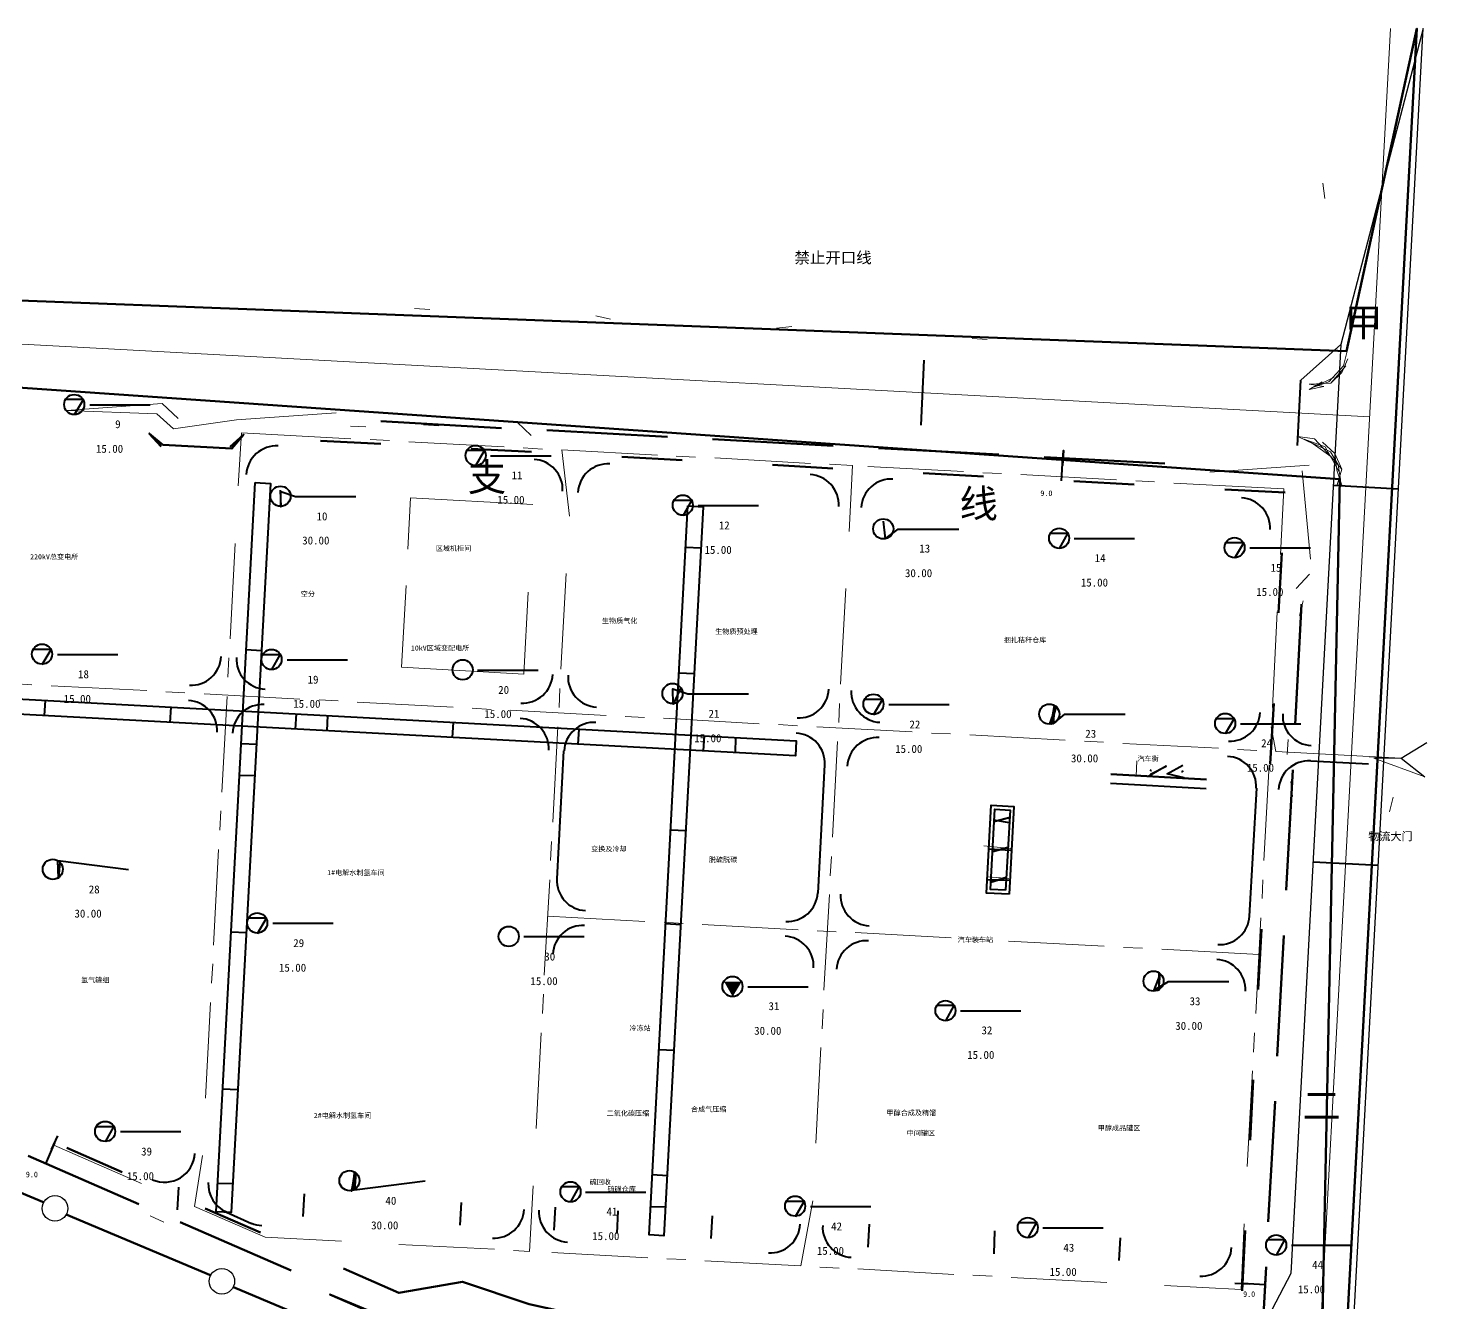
# Model space of a CAD drawing. Header units: metres. Extents: x 110 to 500, y 133 to 419.
# Drawn here: x 289.1 to 477.6, y 248.4 to 419.4 of the extents above; entities that cross this region are included whole.
import ezdxf

# ---------------------------------------------------------------- set-up
doc = ezdxf.new("R2010")
doc.units = ezdxf.units.M
for name, color, linetype in [('PDF_0', 7, 'Continuous'), ('PDF_0-新建建构筑物', 7, 'Continuous'), ('PDF_0-道路边线', 7, 'Continuous'), ('PDF_0高压线', 7, 'Continuous'), ('PDF_c- 现状道路', 7, 'Continuous'), ('PDF_d-道路中心线', 7, 'Continuous'), ('PDF_d-道路红线', 7, 'Continuous'), ('PDF_DM-尺寸标注', 7, 'Continuous'), ('PDF_HY_BZ_CC', 7, 'Continuous'), ('PDF_PP-COM', 7, 'Continuous'), ('PDF_ROAD-CENT', 7, 'Continuous'), ('PDF_ZT-二期EPC承包商范围线', 7, 'Continuous'), ('PDF_勘探点', 7, 'Continuous'), ('PDF_绿线', 7, 'Continuous')]:
    doc.layers.add(name, color=color, linetype=linetype)
doc.styles.add('CHINESE', font='宋体')

msp = doc.modelspace()

# ---------------------------------------------------------------- hatches: boundary and pattern name
at = {"layer": 'PDF_0-新建建构筑物'}
for points in [[(417.38, 311.42), (417.74, 317), (417.38, 311.42), (417.74, 317)], [(417.62, 316.94), (422, 316.7), (417.62, 316.94), (422, 316.7)], [(421.94, 316.76), (421.64, 311.18), (421.94, 316.76), (421.64, 311.18)], [(420.74, 313.64), (418.58, 313.7), (420.74, 313.64), (418.58, 313.7)], [(418.52, 312.8), (420.68, 312.68), (418.52, 312.8), (420.68, 312.68)], [(420.56, 309.56), (418.34, 309.68), (420.56, 309.56), (418.34, 309.68)], [(418.28, 308.72), (420.5, 308.6), (418.28, 308.72), (420.5, 308.6)], [(416.9, 301.52), (417.2, 307.16), (416.9, 301.52), (417.2, 307.16)], [(420.32, 305.54), (418.1, 305.66), (420.32, 305.54), (418.1, 305.66)], [(421.4, 306.92), (421.1, 301.28), (421.4, 306.92), (421.1, 301.28)], [(418.1, 304.7), (420.26, 304.58), (418.1, 304.7), (420.26, 304.58)], [(421.22, 301.34), (416.84, 301.58), (421.22, 301.34), (416.84, 301.58)]]:
    msp.add_hatch(color=7, dxfattribs=at).paths.add_polyline_path(points)
at = {"layer": 'PDF_HY_BZ_CC'}
for points in [[(323.06, 356.54), (322.7, 349.76), (323.06, 356.54), (322.7, 349.76)], [(334.7, 355.7), (322.88, 356.36), (334.7, 355.7), (322.88, 356.36)], [(334.16, 349.16), (334.52, 355.88), (334.16, 349.16), (334.52, 355.88)], [(366.98, 355.82), (366.5, 347.42), (366.98, 355.82), (366.5, 347.42)], [(376.04, 355.22), (366.8, 355.7), (376.04, 355.22), (366.8, 355.7)], [(379.4, 355.04), (377.72, 355.1), (379.4, 355.04), (377.72, 355.1)], [(382.76, 354.8), (381.08, 354.92), (382.76, 354.8), (381.08, 354.92)], [(393.74, 354.26), (384.44, 354.74), (393.74, 354.26), (384.44, 354.74)], [(393.08, 345.98), (393.56, 354.44), (393.08, 345.98), (393.56, 354.44)], [(322.64, 348.08), (322.52, 346.4), (322.64, 348.08), (322.52, 346.4)], [(333.98, 345.8), (334.1, 347.48), (333.98, 345.8), (334.1, 347.48)], [(366.44, 345.74), (366.32, 344.06), (366.44, 345.74), (366.32, 344.06)], [(322.46, 344.72), (322.34, 343.04), (322.46, 344.72), (322.34, 343.04)], [(333.8, 342.44), (333.92, 344.12), (333.8, 342.44), (333.92, 344.12)], [(392.9, 342.62), (393.02, 344.3), (392.9, 342.62), (393.02, 344.3)], [(322.28, 341.36), (321.92, 334.64), (322.28, 341.36), (321.92, 334.64)], [(366.2, 342.38), (366.14, 340.7), (366.2, 342.38), (366.14, 340.7)], [(333.38, 334.04), (333.74, 340.76), (333.38, 334.04), (333.74, 340.76)], [(392.72, 339.26), (392.84, 340.94), (392.72, 339.26), (392.84, 340.94)], [(366.02, 339.02), (365.6, 330.62), (366.02, 339.02), (365.6, 330.62)], [(392.18, 329.18), (392.66, 337.58), (392.18, 329.18), (392.66, 337.58)], [(321.74, 334.82), (333.56, 334.16), (321.74, 334.82), (333.56, 334.16)], [(365.48, 328.94), (365.42, 327.2), (365.48, 328.94), (365.42, 327.2)], [(392, 325.82), (392.12, 327.5), (392, 325.82), (392.12, 327.5)], [(293.66, 324.32), (293, 312.32), (293.66, 324.32), (293, 312.32)], [(365.3, 325.52), (365.24, 323.84), (365.3, 325.52), (365.24, 323.84)], [(298.04, 323.96), (293.48, 324.2), (298.04, 323.96), (293.48, 324.2)], [(301.4, 323.78), (299.72, 323.84), (301.4, 323.78), (299.72, 323.84)], [(304.76, 323.54), (303.08, 323.66), (304.76, 323.54), (303.08, 323.66)], [(311, 323.24), (306.44, 323.48), (311, 323.24), (306.44, 323.48)], [(310.46, 316.52), (310.82, 323.42), (310.46, 316.52), (310.82, 323.42)], [(321.26, 322.82), (320.84, 315.26), (321.26, 322.82), (320.84, 315.26)], [(333.74, 322.04), (321.08, 322.7), (333.74, 322.04), (321.08, 322.7)], [(391.82, 322.4), (391.94, 324.14), (391.82, 322.4), (391.94, 324.14)], [(337.1, 321.8), (335.42, 321.92), (337.1, 321.8), (335.42, 321.92)], [(340.46, 321.62), (338.78, 321.74), (340.46, 321.62), (338.78, 321.74)], [(354.8, 320.9), (342.14, 321.56), (354.8, 320.9), (342.14, 321.56)], [(354.2, 313.46), (354.62, 321.08), (354.2, 313.46), (354.62, 321.08)], [(365.12, 322.16), (364.7, 313.76), (365.12, 322.16), (364.7, 313.76)], [(391.28, 312.32), (391.76, 320.72), (391.28, 312.32), (391.76, 320.72)], [(310.28, 313.16), (310.4, 314.84), (310.28, 313.16), (310.4, 314.84)], [(320.78, 313.58), (320.66, 311.9), (320.78, 313.58), (320.66, 311.9)], [(310.1, 309.8), (310.22, 311.48), (310.1, 309.8), (310.22, 311.48)], [(354.02, 310.1), (354.14, 311.78), (354.02, 310.1), (354.14, 311.78)], [(364.58, 312.08), (364.52, 310.4), (364.58, 312.08), (364.52, 310.4)], [(292.94, 310.64), (292.82, 308.96), (292.94, 310.64), (292.82, 308.96)], [(320.6, 310.22), (320.48, 308.54), (320.6, 310.22), (320.48, 308.54)], [(391.1, 308.96), (391.22, 310.64), (391.1, 308.96), (391.22, 310.64)], [(292.76, 307.28), (292.64, 305.6), (292.76, 307.28), (292.64, 305.6)], [(309.56, 299.72), (310.04, 308.12), (309.56, 299.72), (310.04, 308.12)], [(353.84, 306.74), (353.96, 308.42), (353.84, 306.74), (353.96, 308.42)], [(364.4, 308.72), (364.34, 307.04), (364.4, 308.72), (364.34, 307.04)], [(390.92, 305.6), (391.04, 307.28), (390.92, 305.6), (391.04, 307.28)], [(320.42, 306.86), (320, 299.3), (320.42, 306.86), (320, 299.3)], [(292.58, 303.92), (292.1, 295.46), (292.58, 303.92), (292.1, 295.46)], [(353.36, 297.5), (353.78, 305.06), (353.36, 297.5), (353.78, 305.06)], [(364.22, 305.36), (363.8, 296.9), (364.22, 305.36), (363.8, 296.9)], [(390.38, 295.52), (390.86, 303.92), (390.38, 295.52), (390.86, 303.92)], [(309.38, 296.36), (309.44, 298.04), (309.38, 296.36), (309.44, 298.04)], [(319.82, 299.48), (324.08, 299.24), (319.82, 299.48), (324.08, 299.24)], [(325.76, 299.12), (327.44, 299.06), (325.76, 299.12), (327.44, 299.06)], [(329.12, 298.94), (330.8, 298.88), (329.12, 298.94), (330.8, 298.88)], [(332.48, 298.76), (340.88, 298.34), (332.48, 298.76), (340.88, 298.34)], [(342.56, 298.22), (344.24, 298.16), (342.56, 298.22), (344.24, 298.16)], [(345.92, 298.04), (347.6, 297.98), (345.92, 298.04), (347.6, 297.98)], [(349.34, 297.86), (353.54, 297.62), (349.34, 297.86), (353.54, 297.62)], [(309.2, 293), (309.26, 294.68), (309.2, 293), (309.26, 294.68)], [(363.68, 295.22), (363.62, 293.54), (363.68, 295.22), (363.62, 293.54)], [(292.04, 293.78), (291.92, 292.1), (292.04, 293.78), (291.92, 292.1)], [(390.2, 292.1), (390.32, 293.78), (390.2, 292.1), (390.32, 293.78)], [(291.86, 290.42), (291.74, 288.74), (291.86, 290.42), (291.74, 288.74)], [(308.66, 282.86), (309.08, 291.26), (308.66, 282.86), (309.08, 291.26)], [(363.5, 291.86), (363.44, 290.18), (363.5, 291.86), (363.44, 290.18)], [(390.02, 288.74), (390.14, 290.42), (390.02, 288.74), (390.14, 290.42)], [(430.1, 280.04), (430.7, 291.98), (430.1, 280.04), (430.7, 291.98)], [(430.88, 292.1), (435.8, 291.86), (430.88, 292.1), (435.8, 291.86)], [(437.48, 291.8), (439.16, 291.68), (437.48, 291.8), (439.16, 291.68)], [(440.84, 291.62), (442.52, 291.5), (440.84, 291.62), (442.52, 291.5)], [(444.2, 291.44), (449.06, 291.14), (444.2, 291.44), (449.06, 291.14)], [(449.24, 290.96), (448.58, 279.02), (449.24, 290.96), (448.58, 279.02)], [(319.46, 289.16), (319.04, 281.6), (319.46, 289.16), (319.04, 281.6)], [(331.94, 288.32), (319.28, 289.04), (331.94, 288.32), (319.28, 289.04)], [(363.32, 288.5), (362.9, 280.1), (363.32, 288.5), (362.9, 280.1)], [(291.68, 287.06), (291.02, 275.06), (291.68, 287.06), (291.02, 275.06)], [(335.3, 288.14), (333.62, 288.26), (335.3, 288.14), (333.62, 288.26)], [(338.66, 287.96), (336.98, 288.08), (338.66, 287.96), (336.98, 288.08)], [(352.94, 287.18), (340.34, 287.9), (352.94, 287.18), (340.34, 287.9)], [(352.4, 279.8), (352.82, 287.36), (352.4, 279.8), (352.82, 287.36)], [(389.48, 278.66), (389.96, 287.06), (389.48, 278.66), (389.96, 287.06)], [(308.48, 279.5), (308.54, 281.18), (308.48, 279.5), (308.54, 281.18)], [(318.98, 279.92), (318.86, 278.24), (318.98, 279.92), (318.86, 278.24)], [(308.3, 276.14), (308.36, 277.82), (308.3, 276.14), (308.36, 277.82)], [(352.22, 276.44), (352.28, 278.12), (352.22, 276.44), (352.28, 278.12)], [(362.78, 278.42), (362.72, 276.74), (362.78, 278.42), (362.72, 276.74)], [(429.92, 276.62), (429.98, 278.36), (429.92, 276.62), (429.98, 278.36)], [(448.52, 277.34), (448.4, 275.66), (448.52, 277.34), (448.4, 275.66)], [(290.9, 275.24), (295.64, 273.14), (290.9, 275.24), (295.64, 273.14)], [(318.8, 276.56), (318.68, 274.88), (318.8, 276.56), (318.68, 274.88)], [(389.3, 275.3), (389.36, 276.98), (389.3, 275.3), (389.36, 276.98)], [(307.82, 267.56), (308.18, 274.46), (307.82, 267.56), (308.18, 274.46)], [(352.04, 273.08), (352.1, 274.76), (352.04, 273.08), (352.1, 274.76)], [(362.6, 275.06), (362.54, 273.38), (362.6, 275.06), (362.54, 273.38)], [(389.12, 271.94), (389.18, 273.62), (389.12, 271.94), (389.18, 273.62)], [(429.74, 273.26), (429.8, 274.94), (429.74, 273.26), (429.8, 274.94)], [(448.34, 273.98), (448.22, 272.3), (448.34, 273.98), (448.22, 272.3)], [(318.62, 273.2), (318.2, 265.58), (318.62, 273.2), (318.2, 265.58)], [(362.42, 271.64), (361.94, 263.24), (362.42, 271.64), (361.94, 263.24)], [(428.96, 259.64), (429.62, 271.58), (428.96, 259.64), (429.62, 271.58)], [(303.32, 269.78), (308.06, 267.74), (303.32, 269.78), (308.06, 267.74)], [(351.56, 263.84), (351.92, 271.4), (351.56, 263.84), (351.92, 271.4)], [(388.58, 261.8), (389, 270.26), (388.58, 261.8), (389, 270.26)], [(448.16, 270.62), (447.5, 258.62), (448.16, 270.62), (447.5, 258.62)], [(318.02, 265.76), (322.22, 265.58), (318.02, 265.76), (322.22, 265.58)], [(323.9, 265.46), (325.58, 265.4), (323.9, 265.46), (325.58, 265.4)], [(327.32, 265.28), (329, 265.22), (327.32, 265.28), (329, 265.22)], [(330.68, 265.1), (339.08, 264.68), (330.68, 265.1), (339.08, 264.68)], [(340.76, 264.56), (342.44, 264.44), (340.76, 264.56), (342.44, 264.44)], [(344.12, 264.38), (345.8, 264.26), (344.12, 264.38), (345.8, 264.26)], [(347.48, 264.2), (351.68, 263.96), (347.48, 264.2), (351.68, 263.96)], [(361.82, 263.42), (371.06, 262.94), (361.82, 263.42), (371.06, 262.94)], [(372.74, 262.82), (374.42, 262.76), (372.74, 262.82), (374.42, 262.76)], [(376.1, 262.64), (377.78, 262.58), (376.1, 262.64), (377.78, 262.58)], [(379.46, 262.46), (388.76, 261.98), (379.46, 262.46), (388.76, 261.98)], [(434, 259.22), (429.14, 259.46), (434, 259.22), (429.14, 259.46)], [(437.42, 259.04), (435.68, 259.1), (437.42, 259.04), (435.68, 259.1)], [(440.78, 258.86), (439.1, 258.92), (440.78, 258.86), (439.1, 258.92)], [(447.32, 258.5), (442.46, 258.74), (447.32, 258.5), (442.46, 258.74)]]:
    msp.add_hatch(color=7, dxfattribs=at).paths.add_polyline_path(points)
at = {"layer": 'PDF_ZT-二期EPC承包商范围线'}
for points in [[(366.14, 347.54), (366.62, 355.88), (366.14, 347.54), (366.62, 355.88)], [(366.8, 356), (376.88, 355.46), (366.8, 356), (376.88, 355.46)], [(377.06, 355.28), (376.58, 346.94), (377.06, 355.28), (376.58, 346.94)], [(382.1, 355.04), (381.68, 346.7), (382.1, 355.04), (381.68, 346.7)], [(393.74, 354.26), (381.92, 354.86), (393.74, 354.26), (381.92, 354.86)], [(393.08, 346.04), (393.56, 354.44), (393.08, 346.04), (393.56, 354.44)], [(365.96, 344.12), (366.08, 345.8), (365.96, 344.12), (366.08, 345.8)], [(376.52, 345.26), (376.4, 343.52), (376.52, 345.26), (376.4, 343.52)], [(381.56, 344.96), (381.5, 343.28), (381.56, 344.96), (381.5, 343.28)], [(392.9, 342.62), (393.02, 344.36), (392.9, 342.62), (393.02, 344.36)], [(365.78, 340.7), (365.9, 342.38), (365.78, 340.7), (365.9, 342.38)], [(376.34, 341.84), (376.22, 340.1), (376.34, 341.84), (376.22, 340.1)], [(381.38, 341.54), (381.32, 339.86), (381.38, 341.54), (381.32, 339.86)], [(392.72, 339.2), (392.84, 340.94), (392.72, 339.2), (392.84, 340.94)], [(365.24, 330.62), (365.72, 338.96), (365.24, 330.62), (365.72, 338.96)], [(376.16, 338.42), (375.68, 330.08), (376.16, 338.42), (375.68, 330.08)], [(381.2, 338.12), (380.72, 329.78), (381.2, 338.12), (380.72, 329.78)], [(392.18, 329.18), (392.66, 337.52), (392.18, 329.18), (392.66, 337.52)], [(375.5, 329.9), (365.42, 330.44), (375.5, 329.9), (365.42, 330.44)], [(380.6, 329.96), (392.36, 329.3), (380.6, 329.96), (392.36, 329.3)], [(365.12, 322.16), (364.82, 316.34), (365.12, 322.16), (364.82, 316.34)], [(375.08, 321.5), (364.94, 322.04), (375.08, 321.5), (364.94, 322.04)], [(374.6, 315.8), (374.9, 321.68), (374.6, 315.8), (374.9, 321.68)], [(378.62, 321.44), (378.26, 314.78), (378.62, 321.44), (378.26, 314.78)], [(391.88, 320.54), (378.44, 321.32), (391.88, 320.54), (378.44, 321.32)], [(391.4, 314.06), (391.76, 320.72), (391.4, 314.06), (391.76, 320.72)], [(364.76, 314.66), (364.64, 312.92), (364.76, 314.66), (364.64, 312.92)], [(374.42, 312.38), (374.48, 314.12), (374.42, 312.38), (374.48, 314.12)], [(378.14, 313.1), (378.08, 311.36), (378.14, 313.1), (378.08, 311.36)], [(364.58, 311.24), (364.46, 309.5), (364.58, 311.24), (364.46, 309.5)], [(391.22, 310.64), (391.28, 312.38), (391.22, 310.64), (391.28, 312.38)], [(374.24, 308.96), (374.3, 310.7), (374.24, 308.96), (374.3, 310.7)], [(377.96, 309.68), (377.9, 307.94), (377.96, 309.68), (377.9, 307.94)], [(364.34, 307.82), (364.04, 302), (364.34, 307.82), (364.04, 302)], [(373.82, 301.46), (374.12, 307.28), (373.82, 301.46), (374.12, 307.28)], [(391.04, 307.22), (391.1, 308.96), (391.04, 307.22), (391.1, 308.96)], [(377.78, 306.26), (377.42, 299.54), (377.78, 306.26), (377.42, 299.54)], [(390.56, 298.88), (390.92, 305.54), (390.56, 298.88), (390.92, 305.54)], [(363.92, 302.18), (374, 301.58), (363.92, 302.18), (374, 301.58)], [(377.3, 299.72), (390.74, 299), (377.3, 299.72), (390.74, 299)], [(368.06, 288.26), (368.24, 291.62), (368.06, 288.26), (368.24, 291.62)], [(368.42, 291.8), (373.46, 291.5), (368.42, 291.8), (373.46, 291.5)], [(373.64, 291.32), (373.46, 287.96), (373.64, 291.32), (373.46, 287.96)], [(376.1, 281.12), (376.64, 291.14), (376.1, 281.12), (376.64, 291.14)], [(376.82, 291.32), (390.32, 290.6), (376.82, 291.32), (390.32, 290.6)], [(390.44, 290.42), (389.9, 280.4), (390.44, 290.42), (389.9, 280.4)], [(373.28, 287.78), (368.18, 288.08), (373.28, 287.78), (368.18, 288.08)], [(402.14, 288.08), (401.66, 278.9), (402.14, 288.08), (401.66, 278.9)], [(407.78, 287.66), (401.96, 287.96), (407.78, 287.66), (401.96, 287.96)], [(411.2, 287.42), (409.52, 287.54), (411.2, 287.42), (409.52, 287.54)], [(414.62, 287.24), (412.94, 287.36), (414.62, 287.24), (412.94, 287.36)], [(422.18, 286.88), (416.36, 287.18), (422.18, 286.88), (416.36, 287.18)], [(421.52, 277.82), (422, 287.06), (421.52, 277.82), (422, 287.06)], [(362.42, 278.42), (362.84, 285.14), (362.42, 278.42), (362.84, 285.14)], [(362.96, 285.32), (373.1, 284.78), (362.96, 285.32), (373.1, 284.78)], [(373.28, 284.6), (372.86, 277.88), (373.28, 284.6), (372.86, 277.88)], [(375.92, 277.7), (376.04, 279.44), (375.92, 277.7), (376.04, 279.44)], [(372.74, 277.7), (362.6, 278.24), (372.74, 277.7), (362.6, 278.24)], [(389.84, 278.66), (389.72, 276.98), (389.84, 278.66), (389.72, 276.98)], [(401.54, 277.22), (401.48, 275.48), (401.54, 277.22), (401.48, 275.48)], [(362.42, 275.24), (372.56, 274.64), (362.42, 275.24), (372.56, 274.64)], [(375.74, 274.28), (375.8, 276.02), (375.74, 274.28), (375.8, 276.02)], [(389.66, 275.24), (389.54, 273.56), (389.66, 275.24), (389.54, 273.56)], [(421.34, 274.4), (421.4, 276.14), (421.34, 274.4), (421.4, 276.14)], [(361.64, 263.24), (362.24, 275.06), (361.64, 263.24), (362.24, 275.06)], [(372.68, 274.52), (372.08, 262.7), (372.68, 274.52), (372.08, 262.7)], [(401.36, 273.8), (401.3, 272.06), (401.36, 273.8), (401.3, 272.06)], [(375.08, 262.52), (375.62, 272.6), (375.08, 262.52), (375.62, 272.6)], [(389.48, 271.82), (388.88, 261.8), (389.48, 271.82), (388.88, 261.8)], [(421.16, 270.98), (421.22, 272.72), (421.16, 270.98), (421.22, 272.72)], [(401.18, 270.38), (400.7, 261.14), (401.18, 270.38), (400.7, 261.14)], [(420.56, 260.12), (421.04, 269.3), (420.56, 260.12), (421.04, 269.3)], [(371.9, 262.52), (361.82, 263.06), (371.9, 262.52), (361.82, 263.06)], [(388.76, 261.62), (375.26, 262.34), (388.76, 261.62), (375.26, 262.34)], [(400.52, 261.32), (406.34, 261.02), (400.52, 261.32), (406.34, 261.02)], [(408.08, 260.96), (409.76, 260.84), (408.08, 260.96), (409.76, 260.84)], [(411.5, 260.78), (413.18, 260.66), (411.5, 260.78), (413.18, 260.66)], [(414.92, 260.54), (420.74, 260.24), (414.92, 260.54), (420.74, 260.24)]]:
    msp.add_hatch(color=7, dxfattribs=at).paths.add_polyline_path(points)
at = {"layer": 'PDF_勘探点'}
msp.add_hatch(color=7, dxfattribs=at).paths.add_polyline_path([(382.4, 291.44), (384.74, 291.44), (383.54, 289.46)])
at = {"layer": 'PDF_绿线'}
for points in [[(462.8, 400.58), (463.82, 419.36), (462.8, 400.58), (463.82, 419.36)], [(476.78, 405.5), (477.56, 419.36), (476.78, 405.5), (477.56, 419.36)], [(476, 391.52), (476.78, 405.5), (476, 391.52), (476.78, 405.5)], [(461.36, 373.76), (462.38, 392.48), (461.36, 373.76), (462.38, 392.48)], [(474.74, 369.5), (475.52, 383.48), (474.74, 369.5), (475.52, 383.48)], [(347, 381.74), (363.14, 380.9), (347, 381.74), (363.14, 380.9)], [(371.24, 380.42), (387.38, 379.58), (371.24, 380.42), (387.38, 379.58)], [(395.48, 379.16), (411.62, 378.26), (395.48, 379.16), (411.62, 378.26)], [(419.72, 377.84), (435.92, 376.94), (419.72, 377.84), (435.92, 376.94)], [(443.96, 376.52), (461.66, 375.56), (443.96, 376.52), (461.66, 375.56)], [(473.84, 353.42), (474.74, 369.5), (473.84, 353.42), (474.74, 369.5)], [(346.16, 366.26), (362.36, 365.36), (346.16, 366.26), (362.36, 365.36)], [(370.4, 364.94), (386.6, 364.1), (370.4, 364.94), (386.6, 364.1)], [(394.64, 363.62), (410.84, 362.78), (394.64, 363.62), (410.84, 362.78)], [(418.88, 362.36), (435.08, 361.46), (418.88, 362.36), (435.08, 361.46)], [(443.18, 361.04), (460.82, 360.08), (443.18, 361.04), (460.82, 360.08)], [(459.92, 346.64), (460.7, 361.64), (459.92, 346.64), (460.7, 361.64)], [(472.46, 329.3), (473.36, 345.32), (472.46, 329.3), (473.36, 345.32)], [(458.6, 322.4), (459.44, 338.54), (458.6, 322.4), (459.44, 338.54)], [(471.86, 318.26), (472.46, 329.3), (471.86, 318.26), (472.46, 329.3)], [(457.28, 298.16), (458.18, 314.3), (457.28, 298.16), (458.18, 314.3)], [(455.96, 273.86), (456.86, 290.06), (455.96, 273.86), (456.86, 290.06)], [(275.06, 274.4), (292.34, 266.84), (275.06, 274.4), (292.34, 266.84)], [(299.78, 263.6), (314.6, 257.12), (299.78, 263.6), (314.6, 257.12)], [(292.16, 255.92), (306.98, 249.44), (292.16, 255.92), (306.98, 249.44)], [(321.98, 253.94), (339.26, 246.38), (321.98, 253.94), (339.26, 246.38)]]:
    msp.add_hatch(color=7, dxfattribs=at).paths.add_polyline_path(points)

# ---------------------------------------------------------------- linework, layer by layer
at = {"layer": 'PDF_0', "color": 7, "lineweight": 40}
for points in [[(408.8, 366.08), (409.22, 374.84)], [(459.26, 363.38), (459.74, 372.14)], [(464.06, 358.04), (472.82, 357.56)], [(434.18, 318.08), (447.02, 317.36)], [(461.36, 307.52), (470.12, 307.1)], [(292.22, 268.94), (293.06, 270.8)], [(290.48, 267.5), (292.34, 266.66)], [(450.86, 251), (452.9, 250.94)]]:
    msp.add_lwpolyline(points, dxfattribs=at)
at = {"layer": 'PDF_0', "color": 2, "lineweight": 0}
for points in [[(460.82, 370.88), (462.56, 371.9), (460.82, 370.88), (462.8, 371.3), (460.82, 371.6), (463.76, 371.72), (465.74, 374.06), (463.76, 371.72), (465.2, 373.16), (466.04, 375.02)], [(465.2, 360.2), (463.76, 361.88), (461.36, 363.62), (459.32, 364.58), (461.54, 364.28), (459.32, 364.58), (461.54, 364.28), (463.76, 361.88), (465.2, 360.2), (464.6, 358.1), (465.2, 360.2), (464.3, 362.3), (462.62, 363.8), (464.3, 362.3), (464.54, 360.08), (465.26, 357.92)]]:
    msp.add_lwpolyline(points, dxfattribs=at)
at = {"layer": 'PDF_0', "color": 1, "lineweight": 0}
for points in [[(317, 366.8), (330.38, 367.76), (317, 366.8), (308.54, 365.6), (306.32, 367.64), (294.2, 368.06), (307.04, 369.02), (309.2, 366.98)], [(332.3, 365.96), (334.34, 365.9)], [(354.62, 366.5), (356.54, 364.7)], [(460.88, 346.1), (459.08, 344.18)], [(458, 323.96), (457.88, 321.92)], [(307.28, 259.22), (305.42, 260.06)]]:
    msp.add_lwpolyline(points, dxfattribs=at)
at = {"layer": 'PDF_0', "color": 1, "lineweight": 211}
for points in [[(336.38, 366.62), (352.55, 365.72)], [(358.61, 365.42), (374.78, 364.52)], [(380.84, 364.22), (397.01, 363.35)], [(403.07, 363.02), (419.24, 362.18)], [(425.3, 361.82), (441.47, 360.98)], [(458.96, 325.94), (459.83, 342.11)], [(457.76, 303.71), (458.66, 319.88)], [(456.56, 281.48), (457.46, 297.65)], [(455.36, 259.25), (456.26, 275.42)], [(289.07, 268.1), (303.92, 261.62)], [(309.47, 259.19), (324.32, 252.71)], [(454.16, 237.02), (455.06, 253.19)], [(355.04, 244.46), (347.24, 247.28), (338.06, 245.78), (329.54, 249.5), (338.54, 245.72), (346.82, 247.28), (355.34, 245.27), (375.74, 239.21), (393.53, 233.39), (396.26, 232.64), (407.96, 221.84), (414.62, 214.1), (430.19, 206.51)]]:
    msp.add_lwpolyline(points, dxfattribs=at)
at = {"layer": 'PDF_0', "color": 2, "lineweight": 120}
for points in [[(306.92, 363.26), (305.3, 365), (307.13, 363.47), (316.4, 362.96), (317.96, 364.82), (316.16, 363.2)], [(328.28, 364.01), (336.35, 363.59)], [(348.47, 362.93), (356.57, 362.51)], [(368.69, 361.85), (376.76, 361.4)], [(388.88, 360.77), (396.98, 360.29)], [(409.1, 359.66), (417.17, 359.21)], [(429.29, 358.58), (437.39, 358.13)], [(449.51, 357.47), (457.61, 357.05)], [(456.71, 340.91), (457.16, 348.98)], [(455.63, 320.69), (456.08, 328.79)], [(454.01, 290.39), (454.43, 298.49)], [(452.93, 270.2), (453.35, 278.27)], [(294.26, 269.15), (301.67, 265.91)], [(312.8, 261.05), (320.21, 257.81)], [(451.85, 249.98), (452.27, 258.08)], [(331.34, 252.98), (338.78, 249.71), (347.33, 251.21), (356.24, 248.18), (360.74, 247.22)]]:
    msp.add_lwpolyline(points, dxfattribs=at)
at = {"layer": 'PDF_0', "color": 7, "lineweight": 40}
for points in [[(427.76, 360.68), (427.88, 362.72)], [(454.88, 249.8), (455, 251.84)]]:
    msp.add_lwpolyline(points, close=True, dxfattribs=at)
at = {"layer": 'PDF_0', "color": 1, "lineweight": 0}
for points in [[(447.5, 359.78), (460.82, 360.74)], [(459.92, 359.96), (461, 348.14)]]:
    msp.add_lwpolyline(points, close=True, dxfattribs=at)
at = {"layer": 'PDF_0', "color": 2, "lineweight": 40}
for points in [[(319.52, 358.4), (321.56, 358.28), (316.28, 260.48), (314.3, 260.6)], [(377.54, 355.28), (379.58, 355.16), (374.3, 257.36), (372.32, 257.48)], [(266.72, 328.46), (266.78, 330.5), (392.06, 323.78), (391.94, 321.74)]]:
    msp.add_lwpolyline(points, close=True, dxfattribs=at)
at = {"layer": 'PDF_0', "color": 4, "lineweight": 0}
for points in [[(339.98, 349.46), (340.34, 356.36), (356.72, 355.46)], [(339.74, 344.6), (339.14, 333.62), (355.52, 332.72), (356.12, 343.7)]]:
    msp.add_lwpolyline(points, dxfattribs=at)
at = {"layer": 'PDF_0', "color": 2, "lineweight": 40}
for points in [[(377.24, 349.76), (379.28, 349.64)], [(318.32, 336.02), (320.36, 335.9)], [(376.34, 332.9), (378.38, 332.78)], [(291.26, 327.14), (291.38, 329.18)], [(308.12, 326.24), (308.24, 328.28)], [(324.92, 325.34), (325.04, 327.38)], [(329.18, 325.1), (329.24, 327.14)], [(345.98, 324.2), (346.1, 326.24)], [(362.84, 323.3), (362.96, 325.34)], [(379.64, 322.4), (379.76, 324.44)], [(317.66, 323.42), (319.7, 323.3)], [(383.9, 322.16), (383.96, 324.2)], [(317.42, 319.16), (319.46, 319.1)], [(375.2, 311.84), (377.24, 311.72)], [(316.28, 298.16), (318.32, 298.04)], [(374.54, 299.24), (376.58, 299.12)], [(373.64, 282.38), (375.68, 282.26)], [(315.14, 277.1), (317.18, 276.98)], [(309.08, 260.84), (309.26, 263.9)], [(314.48, 264.44), (316.52, 264.38)], [(372.74, 265.58), (374.78, 265.46)], [(325.94, 259.94), (326.12, 263)], [(347, 258.8), (347.18, 261.86)], [(359.6, 258.14), (359.78, 261.2)], [(368.06, 257.66), (368.18, 260.72)], [(372.5, 261.32), (374.54, 261.26)], [(380.66, 257), (380.84, 260.06)], [(401.72, 255.86), (401.9, 258.92)], [(418.58, 254.96), (418.7, 258.02)], [(435.38, 254.06), (435.56, 257.12)]]:
    msp.add_lwpolyline(points, dxfattribs=at)
at = {"layer": 'PDF_0', "color": 4, "lineweight": 40}
msp.add_lwpolyline([(439.58, 319.28), (441.68, 320.36), (439.34, 319.04), (444.08, 318.8), (441.8, 319.34), (443.9, 320.48)], dxfattribs=at)
at = {"layer": 'PDF_0', "color": 7, "lineweight": 40}
for centre, start, end in [((439.73, 320.09), -138.0855, -93.0817), ((443.75, 319.97), -93.0746, -48.0807)]:
    msp.add_arc(centre, 0.33, start, end, dxfattribs=at)
at = {"layer": 'PDF_0-新建建构筑物', "color": 4, "lineweight": 40}
for points in [[(420.62, 303.2), (417.56, 303.32), (418.22, 315.14), (421.22, 314.96)], [(420.68, 313.46), (418.58, 312.92)], [(420.44, 309.44), (418.4, 308.9)], [(420.2, 305.42), (418.16, 304.82)]]:
    msp.add_lwpolyline(points, close=True, dxfattribs=at)
at = {"layer": 'PDF_0-新建建构筑物', "color": 2, "lineweight": 40}
msp.add_lwpolyline([(420.14, 303.74), (418.1, 303.8), (418.7, 314.6), (420.74, 314.48)], close=True, dxfattribs=at)
at = {"layer": 'PDF_0-新建建构筑物', "color": 4, "lineweight": 40}
msp.add_lwpolyline([(418.52, 313.16), (420.62, 312.8)], dxfattribs=at)
at = {"layer": 'PDF_0-新建建构筑物', "color": 4, "lineweight": 0}
for points in [[(420.8, 309.32), (417.2, 309.68)], [(420.56, 305.3), (417.8, 305.54)]]:
    msp.add_lwpolyline(points, dxfattribs=at)
at = {"layer": 'PDF_0-新建建构筑物', "color": 2, "lineweight": 40}
for points in [[(417.92, 309.26), (420.8, 309.08)], [(417.74, 305.18), (420.62, 305.06)]]:
    msp.add_lwpolyline(points, dxfattribs=at)
at = {"layer": 'PDF_0-道路边线', "color": 3, "lineweight": 40}
for points in [[(360.02, 305.24), (360.92, 322.4)], [(395, 303.32), (395.9, 320.54)], [(461.06, 321.08), (468.8, 320.66)], [(452.84, 300.26), (453.8, 317.42)], [(315.68, 260.54), (319.04, 259.04)]]:
    msp.add_lwpolyline(points, dxfattribs=at)
for centre, start, end in [((322.37, 359.27), 86.918, 176.919), ((356.69, 357.47), -3.082, 86.919), ((366.83, 356.87), 86.918, 176.919), ((393.71, 355.43), -3.082, 86.919), ((404.81, 354.83), 86.918, 176.919), ((451.55, 352.31), -3.082, 86.919), ((310.91, 335.27), -93.082, -3.081), ((321.05, 334.73), 176.918, -93.081), ((355.37, 332.87), -93.082, -3.081), ((365.51, 332.33), 176.918, -93.081), ((392.39, 330.89), -93.082, -3.081), ((403.49, 330.29), 176.918, -93.081), ((310.37, 325.13), -3.082, 86.919), ((320.51, 324.59), 86.918, 176.919), ((354.83, 322.73), -3.082, 86.919), ((364.97, 322.19), 86.918, 176.919), ((450.23, 327.77), -93.082, -3.081), ((461.33, 327.17), 176.9183, -93.0817), ((391.85, 320.75), -3.082, 86.919), ((402.95, 320.15), 86.918, 176.919), ((449.69, 317.63), -3.082, 86.919), ((460.79, 317.03), 86.9177, 176.9185), ((364.01, 305.03), 176.918, -93.081), ((390.89, 303.59), -93.082, -3.081), ((402.05, 302.99), 176.918, -93.081), ((448.79, 300.47), -93.082, -3.081), ((363.47, 294.95), 86.918, 176.919), ((390.35, 293.51), -3.082, 86.919), ((401.51, 292.91), 86.918, 176.919), ((448.25, 290.39), -3.082, 86.919), ((307.37, 268.61), -58.3346, -3.0811), ((307.37, 268.61), -113.5877, -58.3352), ((317.27, 264.29), 176.9176, -113.5868), ((351.53, 261.11), -93.082, -3.081), ((361.61, 260.57), 176.918, -93.081), ((320.63, 262.79), -113.5897, -93.0791), ((388.55, 259.13), -93.0817, -3.0813), ((399.65, 258.53), 176.9182, -93.0817), ((446.39, 256.01), -93.0817, -3.0813)]:
    msp.add_arc(centre, 4.05, start, end, dxfattribs=at)
at = {"layer": 'PDF_0高压线', "color": 1, "lineweight": 211}
for points in [[(273.8, 268.76), (271.64, 268.88), (273.79, 269.14), (291.2, 261.84)], [(294.19, 260.24), (313.62, 252.06)], [(316.6, 250.46), (336.02, 242.28)]]:
    msp.add_lwpolyline(points, dxfattribs=at)
at = {"layer": 'PDF_0高压线', "color": 1}
for centre in [(292.67, 261.05), (315.05, 251.27)]:
    msp.add_circle(centre, 1.71, dxfattribs=at)
at = {"layer": 'PDF_c- 现状道路', "color": 4, "lineweight": 50}
msp.add_lwpolyline([(140.06, 381.38), (464.96, 358.85), (460.52, 144.95), (475.28, 419.3), (465.86, 376.04), (140.45, 388.46), (137, 419.3), (120.62, 142.46)], close=True, dxfattribs=at)
at = {"layer": 'PDF_c- 现状道路', "color": 4, "lineweight": 0}
for points in [[(464.18, 372.56), (461.54, 371.24), (463.46, 371.9), (465.44, 374.06), (465.92, 376.04), (465.44, 374.06), (465.92, 376.04)], [(464.84, 359.84), (462.98, 363.2), (460.16, 364.22), (463.7, 362.54), (464.72, 360.8), (465.02, 358.82), (464.72, 360.8), (463.7, 362.54), (460.16, 364.22)]]:
    msp.add_lwpolyline(points, dxfattribs=at)
at = {"layer": 'PDF_d-道路中心线', "color": 1, "lineweight": 0}
for points in [[(457.22, 149.12), (471.74, 419.3)], [(134, 385.28), (468.98, 367.22)]]:
    msp.add_lwpolyline(points, dxfattribs=at)
at = {"layer": 'PDF_d-道路红线', "color": 5, "lineweight": 25}
msp.add_lwpolyline([(461.54, 147.74), (476.12, 419.3), (465.08, 376.94), (458.36, 252.32), (407.96, 155.96), (445.34, 150.38), (422.12, 149.54)], close=True, dxfattribs=at)
at = {"layer": 'PDF_d-道路红线', "color": 5, "lineweight": 5}
msp.add_lwpolyline([(459.74, 372.14), (465.08, 376.94)], dxfattribs=at)
at = {"layer": 'PDF_DM-尺寸标注', "color": 7, "lineweight": 40}
for points in [[(427.64, 358.64), (427.82, 361.7)], [(291.44, 267.02), (292.64, 269.84)], [(451.88, 251), (454.94, 250.82)]]:
    msp.add_lwpolyline(points, dxfattribs=at)
at = {"layer": 'PDF_PP-COM', "color": 6}
for points in [[(468.86, 321.68), (473.18, 321.44), (476.6, 323.54)], [(468.86, 321.68), (473.18, 321.44), (476.36, 318.92)]]:
    msp.add_lwpolyline(points, dxfattribs=at)
at = {"layer": 'PDF_PP-COM', "color": 7, "lineweight": 0}
msp.add_lwpolyline([(437.66, 319.04), (437.72, 321.08)], dxfattribs=at)
at = {"layer": 'PDF_PP-COM', "color": 6, "lineweight": 0}
msp.add_lwpolyline([(473.18, 321.44), (469.52, 321.44), (476.36, 318.92), (473.18, 321.44), (469.52, 321.44)], dxfattribs=at)
at = {"layer": 'PDF_PP-COM', "color": 7, "lineweight": 53}
msp.add_lwpolyline([(434.24, 319.28), (447.08, 318.56)], dxfattribs=at)
at = {"layer": 'PDF_ROAD-CENT', "color": 6, "lineweight": 0}
for points in [[(317.24, 357.98), (317.66, 365.06), (332.36, 364.28)], [(334.94, 364.16), (337.52, 364.04)], [(340.1, 363.86), (352.88, 363.2)], [(355.46, 363.08), (358.04, 362.9)], [(361.64, 353.9), (360.62, 362.78), (373.46, 362.06)], [(375.98, 361.94), (378.56, 361.82)], [(381.14, 361.7), (393.98, 360.98)], [(399.14, 351.86), (399.62, 360.68), (396.5, 360.86)], [(401.66, 360.56), (414.5, 359.9)], [(417.08, 359.72), (419.6, 359.6)], [(422.18, 359.48), (435.02, 358.76)], [(437.6, 358.64), (440.12, 358.52)], [(442.7, 358.34), (457.46, 357.56), (456.98, 348.74)], [(316.16, 337.46), (316.82, 350.24)], [(360.5, 333.38), (361.22, 346.22)], [(398, 331.34), (398.72, 344.18)], [(455.9, 328.22), (456.56, 341.06)], [(315.86, 332.3), (315.98, 334.88)], [(287, 331.46), (289.58, 331.28)], [(292.16, 331.16), (305, 330.5)], [(307.52, 330.32), (310.1, 330.2)], [(312.68, 330.08), (325.52, 329.36)], [(360.26, 328.22), (360.38, 330.8)], [(315.02, 316.88), (315.74, 329.72)], [(328.1, 329.24), (330.62, 329.12)], [(333.2, 328.94), (346.04, 328.28)], [(348.62, 328.16), (351.14, 327.98)], [(397.76, 326.24), (397.88, 328.76)], [(353.72, 327.86), (366.56, 327.14)], [(369.14, 327.02), (371.72, 326.9)], [(374.24, 326.78), (387.08, 326.06)], [(359.42, 312.86), (360.08, 325.64)], [(389.66, 325.94), (392.24, 325.76)], [(394.82, 325.64), (407.6, 324.98)], [(410.18, 324.8), (412.76, 324.68)], [(415.34, 324.56), (428.12, 323.84)], [(455.72, 325.64), (456.38, 322.34), (468.86, 321.68)], [(396.92, 310.82), (397.58, 323.66)], [(430.7, 323.72), (433.28, 323.6)], [(435.86, 323.42), (448.7, 322.76)], [(451.22, 322.58), (453.8, 322.46)], [(454.76, 307.7), (455.48, 320.54)], [(314.78, 311.78), (314.9, 314.36)], [(313.94, 296.36), (314.6, 309.2)], [(359.12, 307.7), (359.24, 310.28)], [(396.62, 305.66), (396.8, 308.24)], [(358.28, 292.34), (359, 305.12)], [(454.52, 302.6), (454.64, 305.12)], [(395.78, 290.3), (396.5, 303.14)], [(358.7, 300.26), (371.78, 299.54)], [(453.68, 287.18), (454.34, 300.02)], [(374.36, 299.42), (376.88, 299.24)], [(379.46, 299.12), (392.3, 298.4)], [(394.88, 298.28), (397.4, 298.16)], [(399.98, 298.04), (412.82, 297.32)], [(415.4, 297.2), (417.98, 297.02)], [(420.5, 296.9), (433.34, 296.24)], [(435.92, 296.06), (438.5, 295.94)], [(441.08, 295.82), (454.1, 295.1)], [(313.64, 291.26), (313.82, 293.84)], [(312.86, 275.84), (313.52, 288.68)], [(358.04, 287.18), (358.16, 289.76)], [(395.54, 285.14), (395.66, 287.72)], [(357.2, 271.76), (357.86, 284.6)], [(453.38, 282.02), (453.5, 284.6)], [(394.7, 269.78), (395.36, 282.62)], [(452.54, 266.66), (453.26, 279.5)], [(292.52, 269.54), (304.28, 264.38)], [(312.44, 268.16), (311.36, 261.32), (320.84, 257.18), (331.1, 256.64)], [(354.14, 255.38), (356.3, 255.26), (356.78, 264.08)], [(379.82, 254), (392.66, 253.34), (394.28, 262.04)], [(441.44, 250.7), (451.7, 250.16), (452.12, 258.98)], [(338.78, 256.22), (351.62, 255.56)], [(359.3, 255.14), (372.14, 254.42)], [(374.72, 254.3), (377.24, 254.18)], [(395.24, 253.16), (397.82, 253.04)], [(400.34, 252.92), (413.18, 252.2)], [(415.76, 252.08), (418.34, 251.96)], [(420.86, 251.78), (433.7, 251.12)]]:
    msp.add_lwpolyline(points, dxfattribs=at)
at = {"layer": 'PDF_勘探点', "color": 5, "lineweight": 40}
for points in [[(295.28, 367.52), (296.48, 369.56), (294.14, 369.56)], [(297.32, 368.84), (305.42, 368.84)], [(349.1, 360.68), (350.24, 362.72), (347.9, 362.72)], [(351.08, 362), (359.18, 362)], [(322.88, 357.38), (322.94, 355.16), (322.94, 357.2), (324.92, 356.54), (333.02, 356.54)], [(376.88, 353.96), (378.08, 356), (375.74, 356)], [(378.92, 355.34), (387.02, 355.34)], [(403.7, 353.24), (404, 350.84), (405.74, 352.16), (413.84, 352.16)], [(427.34, 349.58), (428.48, 351.56), (426.14, 351.56)], [(429.32, 350.9), (437.42, 350.9)], [(450.86, 348.32), (452.06, 350.3), (449.72, 350.3)], [(452.9, 349.64), (461, 349.64)], [(290.96, 333.98), (292.16, 336.02), (289.82, 336.02)], [(293, 335.36), (301.1, 335.36)], [(321.74, 333.32), (322.88, 335.3), (320.6, 335.3)], [(323.78, 334.64), (331.88, 334.64)], [(349.34, 333.26), (357.44, 333.26)], [(376.58, 330.92), (375.56, 328.7), (375.5, 330.74), (377.54, 330.08), (385.64, 330.08)], [(402.44, 327.26), (403.64, 329.3), (401.3, 329.3)], [(404.48, 328.64), (412.58, 328.64)], [(426.08, 326.06), (426.92, 328.4), (426.26, 326), (426.68, 328.52), (426.5, 326.06), (428.06, 327.32), (436.16, 327.32)], [(449.6, 324.74), (450.8, 326.72), (448.46, 326.72)], [(451.64, 326.06), (459.74, 326.06)], [(293.3, 307.52), (293.12, 305.36), (293.06, 307.7), (302.54, 306.5)], [(319.82, 297.92), (321.02, 299.96), (318.68, 299.96)], [(321.86, 299.3), (329.96, 299.3)], [(355.52, 297.5), (363.62, 297.5)], [(440.66, 292.64), (440.66, 290.3), (440.84, 292.52), (440, 290.3), (441.98, 291.5), (450.08, 291.5)], [(385.58, 290.78), (393.68, 290.78)], [(412.1, 286.22), (413.24, 288.26), (410.9, 288.26)], [(414.08, 287.54), (422.18, 287.54)], [(299.42, 269.96), (300.56, 272), (298.22, 272)], [(301.46, 271.34), (309.56, 271.34)], [(332.66, 263.42), (332.84, 265.88), (332.42, 263.36), (333.02, 265.76), (332.84, 263.54), (342.32, 264.74)], [(361.82, 261.92), (362.96, 263.96), (360.62, 263.96)], [(363.8, 263.24), (371.9, 263.24)], [(391.94, 259.94), (393.14, 261.98), (390.8, 261.98)], [(393.98, 261.32), (402.08, 261.32)], [(423.14, 257.12), (424.28, 259.1), (421.94, 259.1)], [(425.12, 258.44), (433.22, 258.44)], [(456.44, 254.78), (457.58, 256.82), (455.24, 256.82)], [(458.48, 256.1), (466.52, 256.1)]]:
    msp.add_lwpolyline(points, dxfattribs=at)
for centre in [(295.25, 368.87), (349.07, 362.03), (322.91, 356.57), (376.85, 355.37), (403.73, 352.19), (427.31, 350.93), (450.83, 349.67), (290.93, 335.39), (321.71, 334.67), (347.33, 333.29), (375.47, 330.11), (402.41, 328.67), (425.99, 327.35), (449.57, 326.09), (292.37, 306.53), (319.79, 299.33), (353.51, 297.53), (439.97, 291.53), (383.51, 290.81), (412.07, 287.57), (299.39, 271.37), (332.15, 264.77), (361.79, 263.27), (391.91, 261.35), (423.11, 258.47), (456.41, 256.13)]:
    msp.add_circle(centre, 1.35, dxfattribs=at)
at = {"layer": 'PDF_绿线', "color": 3, "lineweight": 0}
for points in [[(462.92, 396.5), (462.68, 398.54)], [(340.88, 381.74), (342.92, 381.62)], [(365.18, 380.78), (367.16, 380.3)], [(391.46, 379.34), (389.42, 379.1)], [(417.68, 377.6), (415.64, 377.72)], [(342.08, 366.14), (344.12, 366.02)], [(460.04, 342.56), (459.56, 340.58)], [(458.6, 316.28), (458.36, 318.32)], [(472.1, 316.22), (471.62, 314.24)]]:
    msp.add_lwpolyline(points, dxfattribs=at)

# ---------------------------------------------------------------- texts
at = {"attachment_point": 7, "style": 'CHINESE'}
for s, insert, char_height in [('禁止开口线', (391.82, 387.64), 1.518), ('甲', (465.56, 377.6), 3.77), ('支', (348.02, 356.84), 3.77), ('线', (413.96, 353.3), 3.77), ('9.0', (424.79, 356.58), 0.755), ('220kV总变电所', (289.33, 348.03), 0.679), ('区域机柜间', (343.74, 349.17), 0.679), ('空分', (325.63, 343.05), 0.679), ('生物质气化', (366.01, 339.45), 0.679), ('生物质预处理', (381.19, 338.01), 0.679), ('捆扎秸秆仓库', (419.89, 336.87), 0.679), ('10kV区域变配电所', (340.39, 335.79), 0.679), ('汽车衡', (437.82, 320.96), 0.679), ('物流大门', (468.77, 310.29), 1.087), ('变换及冷却', (364.56, 308.85), 0.679), ('脱硫脱碳', (380.35, 307.41), 0.679), ('1#电解水制氢车间', (329.17, 305.67), 0.679), ('汽车装车站', (413.71, 296.67), 0.679), ('氢气罐组', (296.17, 291.27), 0.679), ('冷冻站', (369.7, 284.81), 0.679), ('二', (459.92, 272.96), 3.77), ('2#电解水制氢车间', (327.37, 273.09), 0.679), ('二氧化碳压缩', (366.64, 273.4), 0.679), ('合成气压缩', (377.95, 273.93), 0.679), ('甲醇合成及精馏', (404.17, 273.45), 0.679), ('中间罐区', (406.87, 270.75), 0.679), ('甲醇成品罐区', (432.49, 271.4), 0.679), ('9.0', (288.76, 265.21), 0.755), ('硫回收', (364.36, 264.17), 0.679), ('硫磺仓库', (366.76, 263.21), 0.679), ('9.0', (451.98, 249.16), 0.755)]:
    msp.add_mtext(s, dxfattribs=dict(at, insert=insert, char_height=char_height))
at = {"color": 5, "attachment_point": 7, "style": 'CHINESE'}
for s, insert, char_height in [('9', (300.74, 365.68), 1.07), ('15.00', (298.16, 362.38), 1.073), ('11', (353.9, 358.84), 1.073), ('15.00', (351.98, 355.54), 1.073), ('10', (327.74, 353.32), 1.073), ('12', (381.68, 352.12), 1.073), ('30.00', (325.82, 350.08), 1.073), ('15.00', (379.76, 348.82), 1.073), ('13', (408.56, 349), 1.073), ('14', (432.08, 347.74), 1.073), ('15', (455.66, 346.42), 1.073), ('30.00', (406.64, 345.7), 1.073), ('15.00', (430.22, 344.44), 1.073), ('15.00', (453.74, 343.18), 1.073), ('18', (295.76, 332.14), 1.073), ('19', (326.54, 331.42), 1.073), ('15.00', (293.84, 328.84), 1.073), ('20', (352.1, 330.04), 1.073), ('15.00', (324.62, 328.18), 1.073), ('15.00', (350.24, 326.8), 1.073), ('21', (380.3, 326.86), 1.073), ('22', (407.24, 325.42), 1.073), ('15.00', (378.38, 323.56), 1.073), ('23', (430.82, 324.16), 1.073), ('15.00', (405.32, 322.12), 1.073), ('24', (454.4, 322.9), 1.073), ('30.00', (428.9, 320.86), 1.073), ('15.00', (452.48, 319.6), 1.073), ('28', (297.2, 303.28), 1.073), ('30.00', (295.28, 300.04), 1.073), ('29', (324.62, 296.08), 1.073), ('30', (358.28, 294.28), 1.073), ('15.00', (322.7, 292.78), 1.073), ('15.00', (356.42, 290.98), 1.073), ('31', (388.34, 287.62), 1.073), ('33', (444.8, 288.28), 1.073), ('30.00', (386.42, 284.32), 1.073), ('32', (416.9, 284.38), 1.073), ('30.00', (442.88, 284.98), 1.073), ('15.00', (414.98, 281.08), 1.073), ('39', (304.22, 268.12), 1.073), ('15.00', (302.3, 264.82), 1.073), ('40', (336.98, 261.52), 1.073), ('41', (366.62, 260.08), 1.073), ('30.00', (335.06, 258.22), 1.073), ('42', (396.74, 258.1), 1.073), ('15.00', (364.7, 256.78), 1.073), ('15.00', (394.82, 254.8), 1.073), ('43', (427.88, 255.22), 1.073), ('15.00', (426.02, 251.98), 1.073), ('44', (461.24, 252.94), 1.073), ('15.00', (459.32, 249.64), 1.073)]:
    msp.add_mtext(s, dxfattribs=dict(at, insert=insert, char_height=char_height))

doc.saveas('drawing.dxf')
